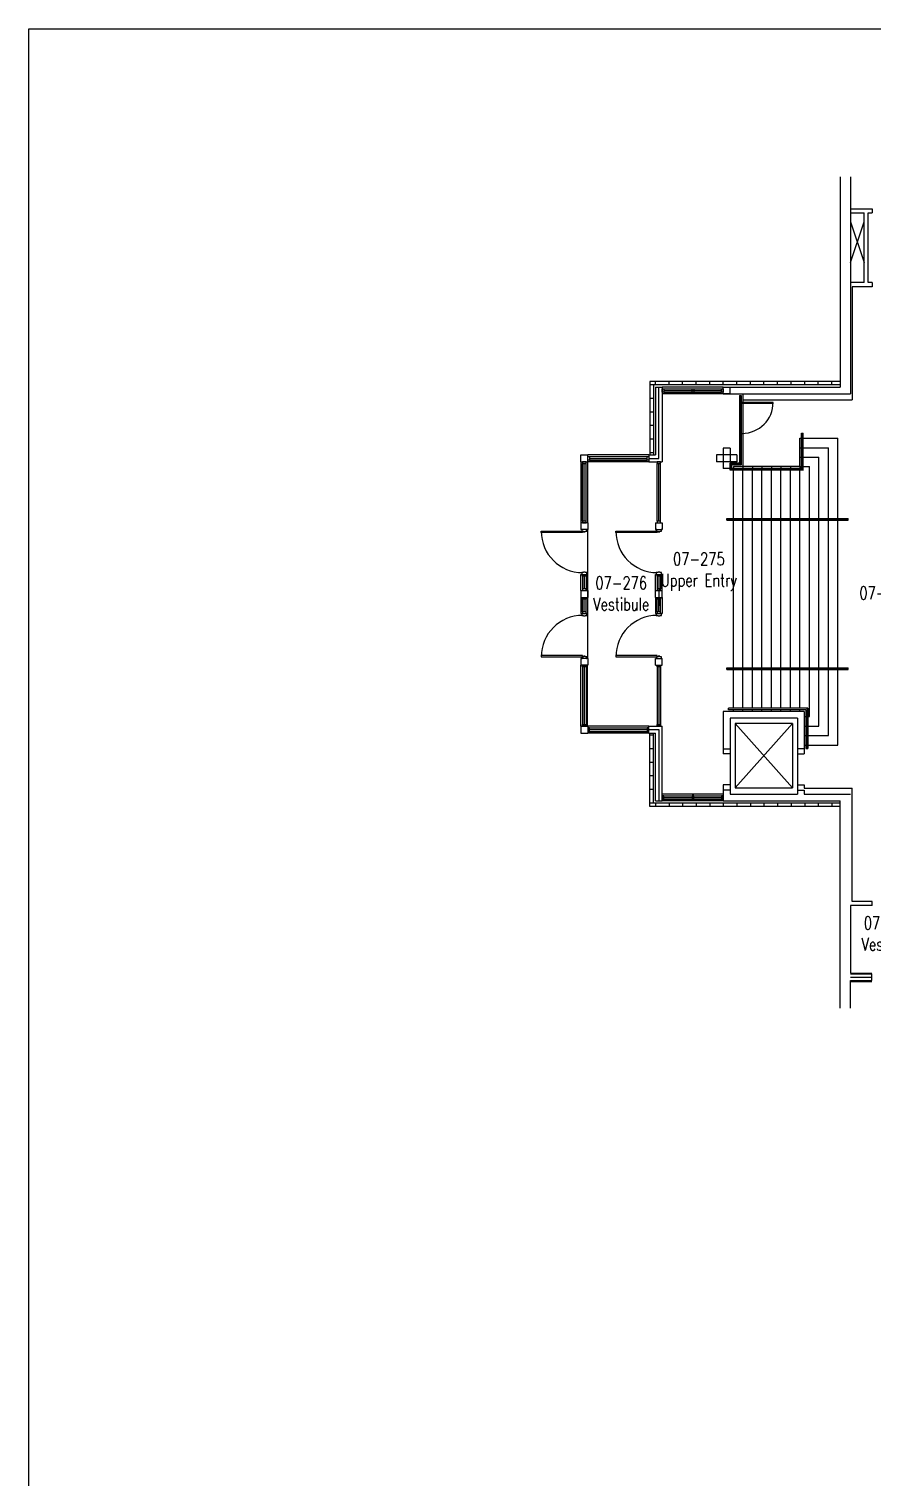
# Model space of a CAD drawing. Extents: x 11182 to 734459, y -1391328 to 152085.
# Drawn here: x 214660 to 239527, y -645199 to -602499 of the extents above; entities that cross this region are included whole.
import ezdxf
from ezdxf.enums import TextEntityAlignment as Align

# ---------------------------------------------------------------- set-up
doc = ezdxf.new("R2010")
doc.units = 0
doc.header["$LTSCALE"] = 500
doc.header["$MEASUREMENT"] = 0
doc.layers.add('0_Defpoints', color=106, linetype='CONTINUOUS', plot=False)
for name, color, linetype in [('0_room_data', 7, 'CONTINUOUS'), ('1_Wall_Exist', 251, 'CONTINUOUS'), ('3_Text', 7, 'CONTINUOUS')]:
    doc.layers.add(name, color=color, linetype=linetype)
doc.styles.add('1_200', font='simplex.shx', dxfattribs={"width": 0.75, "height": 460})

# ---------------------------------------------------------------- blocks, each defined once
blk = doc.blocks.new('room_data')
at = {"layer": '3_Text', "style": '1_200', "width": 0.75}
for tag, p in [('ROOMNUM', (0, 0)), ('ROOMUSE', (0, -575))]:
    blk.add_attdef(tag, text='', height=345, dxfattribs=at).set_placement(p, align=Align.MIDDLE_CENTER)

msp = doc.modelspace()

# ---------------------------------------------------------------- linework, layer by layer
at = {"layer": '0_Defpoints'}
msp.add_lwpolyline([(214660, -602499), (326423, -602499), (326423, -673783), (214660, -673783)], close=True, dxfattribs=at)
at = {"layer": '1_Wall_Exist'}
for p, q in [((238590, -606857), (238590, -613061)), ((238890, -606857), (238890, -613261)), ((238890, -607799), (239527, -607799)), ((238890, -607924), (239290, -607924)), ((239290, -609974), (239290, -607924)), ((239415, -609974), (239415, -607924)), ((239415, -607924), (239527, -607924)), ((239527, -607799), (239527, -607924)), ((238890, -609386), (239290, -608186)), ((238890, -608186), (239290, -609386)), ((239290, -609974), (238890, -609974)), ((239527, -610099), (238940, -610099)), ((238940, -610099), (238940, -613436)), ((239527, -609974), (239415, -609974)), ((239527, -609974), (239527, -610099)), ((238590, -612897), (232976, -612897)), ((232976, -612897), (232976, -615061)), ((238590, -612997), (232976, -612997)), ((233076, -612997), (233076, -615061)), ((233140, -612998), (233140, -612898)), ((233140, -613061), (233140, -615061)), ((233140, -613061), (233340, -613061)), ((233240, -615161), (233240, -613061)), ((233340, -613061), (233340, -615261)), ((235140, -613061), (233340, -613061)), ((233340, -613212), (233340, -613110)), ((233340, -613110), (233390, -613110)), ((233390, -613110), (235090, -613110)), ((233390, -613110), (233390, -613212)), ((233390, -613161), (235090, -613161)), ((233540, -612998), (233540, -612898)), ((233940, -612997), (233940, -612898)), ((234224, -613216), (234224, -613114)), ((234224, -613114), (234274, -613114)), ((234274, -613114), (234274, -613216)), ((234340, -612997), (234340, -612897)), ((234740, -612997), (234740, -612897)), ((235090, -613212), (235090, -613110)), ((235090, -613110), (235140, -613110)), ((235140, -612997), (235140, -612897)), ((235140, -613061), (238590, -613061)), ((235140, -613261), (235140, -613061)), ((235140, -613110), (235140, -613212)), ((235340, -613261), (235340, -613061)), ((235540, -612997), (235540, -612897)), ((235940, -612997), (235940, -612897)), ((236340, -612997), (236340, -612897)), ((236740, -612997), (236740, -612897)), ((237140, -612997), (237140, -612897)), ((237540, -612997), (237540, -612897)), ((237940, -612997), (237940, -612897)), ((238340, -612997), (238340, -612897)), ((233076, -613397), (232976, -613397)), ((233390, -613212), (233340, -613212)), ((235140, -613261), (233340, -613261)), ((233390, -613212), (235090, -613212)), ((234274, -613216), (234224, -613216)), ((235140, -613212), (235090, -613212)), ((235140, -613261), (238890, -613261)), ((235340, -613261), (235140, -613261)), ((235620, -613311), (235620, -615306)), ((235620, -613311), (235670, -613311)), ((235645, -613311), (235645, -615331)), ((235670, -613311), (235670, -615356)), ((236610, -613511), (235696, -613511)), ((235696, -613511), (235696, -613537)), ((235696, -613537), (236610, -613537)), ((235720, -613261), (235720, -615406)), ((235720, -613436), (238940, -613436)), ((236610, -613537), (236610, -613511)), ((233076, -613797), (232976, -613797)), ((233076, -614197), (232976, -614197)), ((237450, -614416), (237500, -614416)), ((237450, -615456), (237450, -614416)), ((237476, -615481), (237476, -614416)), ((237500, -615506), (237500, -614416)), ((233076, -614597), (232976, -614597)), ((235140, -614861), (235140, -615461)), ((235340, -614861), (235140, -614861)), ((235340, -614861), (235340, -615461)), ((237400, -614566), (237450, -614566)), ((237400, -615406), (237400, -614566)), ((237400, -614846), (237450, -614846)), ((237500, -614566), (238520, -614566)), ((237500, -614846), (238240, -614846)), ((238240, -623337), (238240, -614846)), ((238520, -623617), (238520, -614566)), ((230939, -615061), (231140, -615061)), ((230939, -615261), (230939, -615061)), ((230939, -615261), (231140, -615261)), ((230939, -615261), (230939, -617061)), ((231090, -615261), (230989, -615261)), ((230989, -615261), (230989, -615311)), ((231090, -615311), (231090, -615261)), ((231139, -615261), (231139, -617061)), ((231140, -615261), (231140, -615061)), ((232940, -615061), (231140, -615061)), ((231140, -615212), (231140, -615110)), ((231140, -615110), (231190, -615110)), ((231140, -615161), (231140, -615161)), ((231190, -615212), (231140, -615212)), ((232940, -615261), (231140, -615261)), ((231189, -615110), (232890, -615110)), ((231189, -615161), (232890, -615161)), ((231189, -615212), (232890, -615212)), ((231190, -615110), (231190, -615212)), ((232890, -615212), (232890, -615110)), ((232890, -615110), (232940, -615110)), ((232940, -615212), (232890, -615212)), ((232940, -615061), (232940, -615261)), ((232940, -615061), (233140, -615061)), ((232940, -615110), (232940, -615212)), ((232940, -615161), (233240, -615161)), ((232940, -615261), (233340, -615261)), ((233076, -614997), (232976, -614997)), ((233290, -615261), (233189, -615261)), ((233189, -615261), (233189, -615311)), ((233240, -617011), (233240, -615304)), ((233290, -615311), (233290, -615261)), ((233291, -617011), (233291, -615304)), ((233340, -615061), (233340, -615261)), ((234940, -615061), (234940, -615261)), ((235540, -615061), (234940, -615061)), ((234940, -615061), (234940, -615261)), ((235540, -615261), (234940, -615261)), ((235620, -615306), (235340, -615306)), ((235340, -615506), (235340, -615306)), ((235540, -615061), (235540, -615261)), ((237400, -615126), (237450, -615126)), ((237500, -615126), (237960, -615126)), ((237960, -623057), (237960, -615126)), ((230989, -617011), (230989, -615311)), ((230989, -615311), (231090, -615311)), ((231040, -617011), (231040, -615311)), ((231090, -617011), (231090, -615311)), ((233189, -617011), (233189, -615309)), ((233189, -615311), (233290, -615311)), ((235340, -615461), (235140, -615461)), ((237501, -615506), (235340, -615506)), ((235645, -615331), (235365, -615331)), ((235365, -615331), (235365, -615481)), ((235365, -615481), (237476, -615481)), ((235670, -615356), (235390, -615356)), ((235390, -615456), (235390, -615356)), ((237451, -615456), (235390, -615456)), ((237400, -615406), (235440, -615406)), ((235440, -615406), (235440, -615456)), ((235440, -622525), (235440, -615506)), ((235720, -615406), (235720, -615456)), ((235720, -622525), (235720, -615506)), ((236000, -615406), (236000, -615456)), ((236000, -622525), (236000, -615506)), ((236280, -615406), (236280, -615456)), ((236280, -622525), (236280, -615506)), ((236560, -615406), (236560, -615456)), ((236560, -622525), (236560, -615506)), ((236840, -615406), (236840, -615456)), ((236840, -622525), (236840, -615506)), ((237120, -615406), (237120, -615456)), ((237120, -622525), (237120, -615506)), ((237400, -615406), (237400, -615456)), ((237400, -615406), (237450, -615406)), ((237400, -622525), (237400, -615506)), ((237500, -615406), (237680, -615406)), ((237680, -622777), (237680, -615406)), ((231090, -617011), (230989, -617011)), ((230989, -617011), (230989, -617061)), ((231090, -617061), (231090, -617011)), ((233291, -617011), (233189, -617011)), ((233189, -617011), (233189, -617061)), ((233291, -617061), (233291, -617011)), ((235240, -616986), (235240, -616936)), ((235240, -616936), (238820, -616936)), ((235240, -616961), (238820, -616961)), ((235240, -616986), (238820, -616986)), ((238820, -616986), (238820, -616936)), ((229770, -617346), (229770, -617312)), ((229770, -617312), (231014, -617312)), ((230989, -617346), (229770, -617346)), ((231140, -617061), (230939, -617061)), ((230939, -617061), (230939, -617261)), ((231140, -617261), (230939, -617261)), ((230976, -617261), (230963, -617261)), ((230963, -617261), (230963, -617312)), ((230989, -617061), (231090, -617061)), ((230989, -617312), (230989, -617346)), ((231014, -617312), (231014, -617328)), ((231014, -617328), (231065, -617328)), ((231065, -617328), (231065, -617312)), ((231065, -617312), (231116, -617312)), ((231116, -617261), (231103, -617261)), ((231116, -617312), (231116, -617261)), ((231140, -617061), (231140, -617261)), ((231140, -621061), (231140, -617261)), ((231970, -617346), (231970, -617312)), ((231970, -617312), (233189, -617312)), ((233189, -617346), (231970, -617346)), ((233140, -617061), (233340, -617061)), ((233140, -617061), (233140, -617261)), ((233140, -617261), (233340, -617261)), ((233176, -617261), (233163, -617261)), ((233163, -617261), (233163, -617312)), ((233163, -617312), (233214, -617312)), ((233189, -617061), (233291, -617061)), ((233189, -617312), (233189, -617346)), ((233214, -617312), (233214, -617328)), ((233214, -617328), (233265, -617328)), ((233265, -617328), (233265, -617312)), ((233265, -617312), (233316, -617312)), ((233316, -617261), (233303, -617261)), ((233316, -617312), (233316, -617261)), ((233340, -617061), (233340, -617261)), ((230939, -618582), (231140, -618582)), ((230939, -619061), (230939, -618582)), ((231014, -618531), (230963, -618531)), ((230963, -618531), (230963, -618582)), ((230963, -618582), (230976, -618582)), ((230989, -618632), (230989, -618582)), ((230989, -618582), (231090, -618582)), ((230989, -618632), (230989, -619011)), ((231090, -618632), (230989, -618632)), ((231065, -618515), (231014, -618515)), ((231014, -618515), (231014, -618531)), ((231039, -618632), (231039, -619011)), ((231065, -618531), (231065, -618515)), ((231116, -618531), (231065, -618531)), ((231090, -618582), (231090, -618632)), ((231090, -618632), (231090, -619011)), ((231103, -618582), (231116, -618582)), ((231116, -618582), (231116, -618531)), ((231139, -619061), (231139, -618582)), ((233139, -619061), (233139, -618582)), ((233139, -618582), (233340, -618582)), ((233214, -618531), (233163, -618531)), ((233163, -618531), (233163, -618582)), ((233163, -618582), (233176, -618582)), ((233189, -618632), (233189, -618582)), ((233189, -618582), (233290, -618582)), ((233189, -618632), (233189, -619011)), ((233290, -618632), (233189, -618632)), ((233265, -618515), (233214, -618515)), ((233214, -618515), (233214, -618531)), ((233239, -618632), (233239, -619011)), ((233265, -618531), (233265, -618515)), ((233316, -618531), (233265, -618531)), ((233290, -618582), (233290, -618632)), ((233290, -618632), (233290, -619011)), ((233303, -618582), (233316, -618582)), ((233316, -618582), (233316, -618531)), ((233339, -619061), (233339, -618582)), ((230939, -619061), (231140, -619061)), ((230939, -619061), (230939, -619261)), ((231090, -619011), (230989, -619011)), ((230989, -619011), (230989, -619061)), ((230989, -619061), (231090, -619061)), ((231090, -619061), (231090, -619011)), ((231140, -619061), (231140, -619261)), ((233140, -619261), (233140, -619061)), ((233140, -619061), (233340, -619061)), ((233290, -619011), (233189, -619011)), ((233189, -619011), (233189, -619061)), ((233189, -619061), (233290, -619061)), ((233240, -618761), (233240, -619511)), ((233290, -619061), (233290, -619011)), ((233340, -619261), (233340, -619061)), ((230939, -619261), (231140, -619261)), ((230939, -619261), (230939, -619740)), ((230989, -619311), (230989, -619261)), ((230989, -619261), (231090, -619261)), ((230989, -619690), (230989, -619311)), ((231090, -619311), (230989, -619311)), ((231039, -619690), (231039, -619311)), ((231090, -619261), (231090, -619311)), ((231090, -619690), (231090, -619311)), ((231139, -619261), (231139, -619740)), ((233139, -619261), (233139, -619740)), ((233140, -619261), (233340, -619261)), ((233189, -619311), (233189, -619261)), ((233189, -619261), (233290, -619261)), ((233189, -619690), (233189, -619311)), ((233290, -619311), (233189, -619311)), ((233239, -619690), (233239, -619311)), ((233290, -619261), (233290, -619311)), ((233290, -619690), (233290, -619311)), ((233339, -619261), (233339, -619740)), ((230939, -619740), (231140, -619740)), ((230976, -619740), (230963, -619740)), ((230963, -619740), (230963, -619791)), ((230963, -619791), (231014, -619791)), ((231090, -619690), (230989, -619690)), ((230989, -619690), (230989, -619740)), ((230989, -619740), (231090, -619740)), ((231014, -619791), (231014, -619808)), ((231014, -619808), (231065, -619808)), ((231065, -619808), (231065, -619791)), ((231065, -619791), (231116, -619791)), ((231090, -619740), (231090, -619690)), ((231116, -619740), (231103, -619740)), ((231116, -619791), (231116, -619740)), ((233139, -619740), (233340, -619740)), ((233176, -619740), (233163, -619740)), ((233163, -619740), (233163, -619791)), ((233163, -619791), (233214, -619791)), ((233290, -619690), (233189, -619690)), ((233189, -619690), (233189, -619740)), ((233189, -619740), (233290, -619740)), ((233214, -619791), (233214, -619808)), ((233214, -619808), (233265, -619808)), ((233265, -619808), (233265, -619791)), ((233265, -619791), (233316, -619791)), ((233290, -619740), (233290, -619690)), ((233316, -619740), (233303, -619740)), ((233316, -619791), (233316, -619740)), ((229770, -620977), (229770, -621011)), ((230989, -620977), (229770, -620977)), ((229770, -621011), (231014, -621010)), ((231140, -621061), (230939, -621061)), ((230939, -621061), (230939, -621261)), ((231140, -621261), (230939, -621261)), ((230939, -623061), (230939, -621261)), ((230963, -621010), (230963, -621061)), ((230963, -621061), (230976, -621061)), ((230989, -621010), (230989, -620977)), ((230989, -621311), (230989, -621261)), ((230989, -621261), (231090, -621261)), ((231065, -620994), (231014, -620994)), ((231014, -620994), (231014, -621010)), ((231065, -621010), (231065, -620994)), ((231116, -621010), (231065, -621010)), ((231090, -621261), (231090, -621311)), ((231103, -621061), (231116, -621061)), ((231116, -621061), (231116, -621010)), ((231139, -623061), (231139, -621261)), ((231140, -621061), (231140, -621261)), ((231970, -620977), (231970, -621011)), ((233189, -620977), (231970, -620977)), ((231970, -621011), (233214, -621010)), ((233140, -621261), (233140, -621061)), ((233140, -621061), (233340, -621061)), ((233140, -621261), (233340, -621261)), ((233163, -621010), (233163, -621061)), ((233163, -621061), (233176, -621061)), ((233189, -621010), (233189, -620977)), ((233189, -621311), (233189, -621261)), ((233189, -621261), (233291, -621261)), ((233265, -620994), (233214, -620994)), ((233214, -620994), (233214, -621010)), ((233265, -621010), (233265, -620994)), ((233316, -621010), (233265, -621010)), ((233291, -621261), (233291, -621311)), ((233303, -621061), (233316, -621061)), ((233316, -621061), (233316, -621010)), ((233340, -621261), (233340, -621061)), ((230989, -621311), (230989, -623011)), ((231090, -621311), (230989, -621311)), ((231040, -621311), (231040, -623011)), ((231090, -621311), (231090, -623011)), ((233189, -621311), (233189, -623013)), ((233291, -621311), (233189, -621311)), ((233240, -621311), (233240, -623018)), ((233291, -621311), (233291, -623018)), ((235240, -621336), (238820, -621336)), ((235240, -621386), (235240, -621336)), ((235240, -621361), (238820, -621361)), ((235240, -621386), (238820, -621386)), ((238820, -621386), (238820, -621336)), ((237628, -622525), (235290, -622525)), ((235290, -622575), (235290, -622525)), ((237603, -622550), (237603, -623715)), ((237628, -622525), (237628, -623715)), ((235140, -622625), (235140, -623736)), ((237528, -622625), (235140, -622625)), ((237578, -622575), (235290, -622575)), ((237328, -622825), (235340, -622825)), ((235340, -622825), (235340, -625061)), ((235440, -622625), (235440, -622575)), ((235490, -624874), (237178, -622975)), ((237178, -624874), (235490, -622975)), ((235490, -622975), (235490, -624874)), ((237178, -622975), (235490, -622975)), ((235720, -622625), (235720, -622575)), ((236000, -622625), (236000, -622575)), ((236280, -622625), (236280, -622575)), ((236560, -622625), (236560, -622575)), ((236840, -622625), (236840, -622575)), ((237120, -622625), (237120, -622575)), ((237178, -622975), (237178, -624874)), ((237328, -622825), (237328, -625061)), ((237400, -622625), (237400, -622575)), ((237528, -622625), (237528, -623876)), ((237528, -622777), (237578, -622777)), ((237578, -622575), (237578, -623715)), ((237628, -622777), (237680, -622777)), ((230939, -623061), (230939, -623261)), ((230939, -623061), (231140, -623061)), ((230939, -623261), (231140, -623261)), ((230989, -623061), (230989, -623011)), ((230989, -623011), (231090, -623011)), ((231090, -623061), (230989, -623061)), ((231090, -623011), (231090, -623061)), ((231140, -623061), (231140, -623261)), ((232940, -623061), (231140, -623061)), ((231190, -623110), (231140, -623110)), ((231140, -623110), (231140, -623212)), ((231140, -623212), (231190, -623212)), ((232940, -623261), (231140, -623261)), ((231189, -623110), (232890, -623110)), ((231189, -623161), (232890, -623161)), ((231189, -623212), (232890, -623212)), ((231190, -623212), (231190, -623110)), ((232940, -623110), (232890, -623110)), ((232890, -623110), (232890, -623212)), ((232890, -623212), (232940, -623212)), ((232940, -623061), (233340, -623061)), ((232940, -623261), (232940, -623061)), ((232940, -623212), (232940, -623110)), ((232940, -623161), (233240, -623161)), ((232940, -623261), (233140, -623261)), ((232976, -625425), (232976, -623261)), ((233076, -623325), (232976, -623325)), ((233076, -625325), (233076, -623261)), ((233140, -625261), (233140, -623261)), ((233189, -623061), (233189, -623011)), ((233189, -623011), (233290, -623011)), ((233290, -623061), (233189, -623061)), ((233240, -623161), (233240, -625261)), ((233290, -623011), (233290, -623061)), ((233340, -625261), (233340, -623061)), ((237528, -623057), (237578, -623057)), ((237528, -623337), (237578, -623337)), ((237628, -623057), (237960, -623057)), ((237628, -623337), (238240, -623337)), ((233076, -623725), (232976, -623725)), ((235140, -623726), (235140, -623876)), ((235340, -623736), (235140, -623736)), ((237528, -623726), (237328, -623726)), ((237528, -623617), (237578, -623617)), ((237578, -623715), (237628, -623715)), ((237628, -623617), (238520, -623617)), ((233076, -624125), (232976, -624125)), ((235340, -623876), (235140, -623876)), ((237328, -623876), (237528, -623876)), ((233076, -624525), (232976, -624525)), ((233076, -624925), (232976, -624925)), ((235140, -625061), (233340, -625061)), ((233390, -625110), (233340, -625110)), ((233340, -625110), (233340, -625212)), ((233390, -625110), (235090, -625110)), ((233390, -625212), (233390, -625110)), ((234274, -625106), (234224, -625106)), ((234224, -625106), (234224, -625208)), ((234274, -625208), (234274, -625106)), ((235140, -625110), (235090, -625110)), ((235090, -625110), (235090, -625212)), ((235340, -624791), (235140, -624791)), ((235140, -624791), (235140, -624946)), ((235340, -624946), (235140, -624946)), ((235140, -624946), (235140, -625261)), ((235140, -625212), (235140, -625110)), ((235340, -625061), (237328, -625061)), ((235490, -624874), (237178, -624874)), ((237328, -624791), (237528, -624791)), ((237328, -624946), (237528, -624946)), ((237528, -624791), (237528, -624886)), ((237528, -624886), (238940, -624886)), ((237528, -624946), (237528, -625061)), ((237528, -625061), (238890, -625061)), ((238940, -628224), (238940, -624886)), ((238590, -625325), (232976, -625325)), ((238590, -625425), (232976, -625425)), ((233140, -625261), (233340, -625261)), ((233140, -625325), (233140, -625425)), ((233340, -625212), (233390, -625212)), ((235140, -625261), (233340, -625261)), ((233390, -625161), (235090, -625161)), ((233390, -625212), (235090, -625212)), ((233540, -625325), (233540, -625425)), ((233940, -625325), (233940, -625425)), ((234224, -625208), (234274, -625208)), ((234340, -625325), (234340, -625425)), ((234740, -625325), (234740, -625425)), ((235090, -625212), (235140, -625212)), ((235140, -625261), (238590, -625261)), ((235140, -625325), (235140, -625425)), ((235540, -625325), (235540, -625425)), ((235940, -625325), (235940, -625425)), ((236340, -625325), (236340, -625426)), ((236740, -625326), (236740, -625426)), ((237140, -625326), (237140, -625426)), ((237540, -625326), (237540, -625426)), ((237940, -625326), (237940, -625426)), ((238340, -625326), (238340, -625426)), ((238590, -631370), (238590, -625261)), ((239527, -628349), (238890, -628349)), ((238890, -628349), (238890, -630339)), ((239527, -628224), (238940, -628224)), ((239527, -628349), (239527, -628224)), ((238890, -630339), (239525, -630339)), ((238890, -630361), (239525, -630361)), ((238890, -630461), (239525, -630461)), ((238890, -630561), (239525, -630561)), ((238890, -631370), (238890, -630561)), ((238890, -630583), (239525, -630583)), ((239525, -630561), (239525, -630361))]:
    msp.add_line(p, q, dxfattribs=at)
for centre, radius, start, end in [((235696, -613511), 914, 269.9973, 359.9973), ((230989, -617312), 1219, 180.0044, 270.0044), ((233189, -617312), 1219, 180.0044, 270.0044), ((230989, -621010), 1219, 90.0022, 180.0022), ((233189, -621010), 1219, 90.0022, 180.0022)]:
    msp.add_arc(centre, radius, start, end, dxfattribs=at)

# ---------------------------------------------------------------- block references
at = {"layer": '0_room_data', "xscale": 1.089432688349144, "yscale": 1.089432688349144, "zscale": 1.089432688349144}
for p, values in [((234418, -618127), {'ROOMNUM': '07-275', 'ROOMUSE': 'Upper Entry'}), ((232129, -618835), {'ROOMNUM': '07-276', 'ROOMUSE': 'Vestibule'}), ((240045, -628863), {'ROOMNUM': '07-274', 'ROOMUSE': 'Vestibule'})]:
    msp.add_blockref('room_data', p, dxfattribs=at).add_auto_attribs(values)

# ---------------------------------------------------------------- texts
at = {"layer": '3_Text', "style": '1_200', "width": 0.75}
msp.add_text('07-271', height=375.9, dxfattribs=at).set_placement((239154, -619320))

doc.saveas('drawing.dxf')
